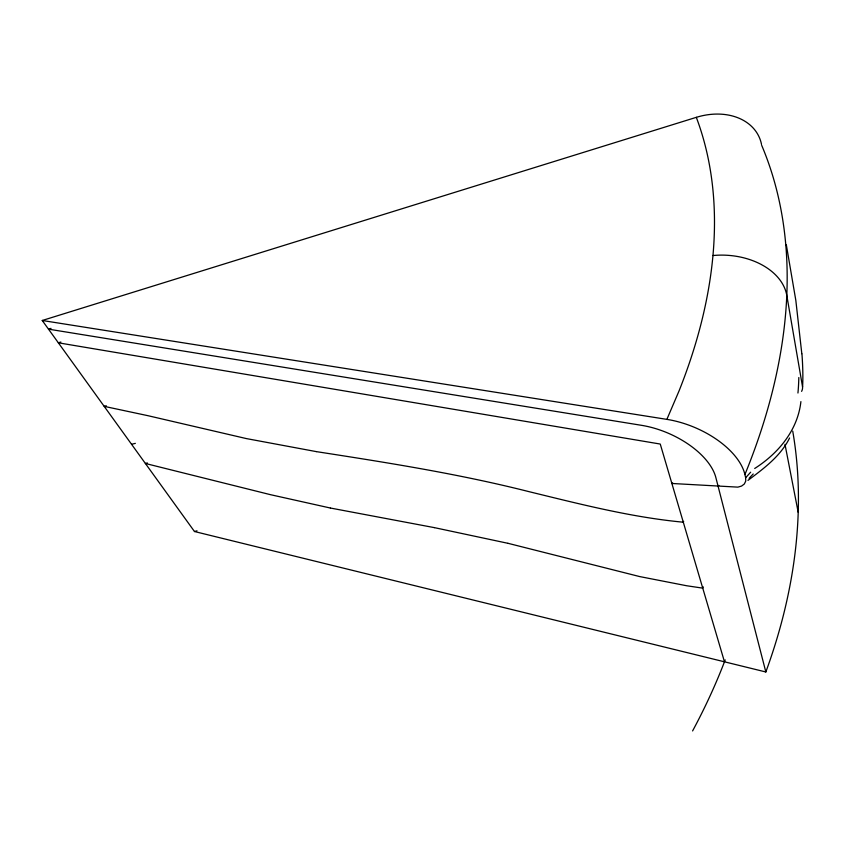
<?xml version="1.0" encoding="UTF-8"?>
<svg xmlns="http://www.w3.org/2000/svg" width="845" height="845" viewBox="0 0 845 845"><rect width="100%" height="100%" fill="white"/><g stroke="black" fill="none" stroke-linecap="round" stroke-linejoin="round"><path stroke-width="1.27" d="M800.902 401.607C797.743 430.306 778.308 453.416 754.691 468.489M703.241 586.884L702.744 588.141L686.626 585.743L639.739 576.586L507.972 543.303M683.647 521.344L683.299 522.199C639.496 518.08 596.528 508.12 553.866 497.737L528.917 491.632C459.004 473.897 387.665 462.69 316.463 451.642M42.25 320.487L666.874 419.373L679.01 391.024A721.862 423.06 -33.9 0 0 712.958 255.528A722.063 423.155 -33.9 0 0 696.312 117.339L42.25 320.487L194.477 531.516L765.834 671.976A626.779 444.808 -36.8 0 0 792.737 431.151M789.6 437.995C780.474 456.321 763.869 468.415 747.973 480.393M672.631 482.991L671.881 483.477L737.865 487.132L741.583 486.065L744.318 484.005L745.734 481.101L745.649 477.731L750.656 472.207M718.06 486.097L718.863 485.41M51.027 328.367L48.503 329.149L641.693 425.352A65.35 34.835 23.8 0 1 715.852 477.541L765.834 671.976M60.872 342.035L58.358 342.806L660.251 444.047L724.471 661.804M106.269 405.748L104.199 406.361L148.033 415.708L246.339 438.576L316.347 451.621M147.347 462.923L145.393 463.472L270.463 494.674L330.173 507.982M194.477 531.516L197.012 530.818M131.566 444.301L135.348 443.361M434.414 527.639L330.416 508.035M434.499 527.66L507.845 543.282M761.683 145.329A764.788 468.426 -34.5 0 1 786.79 295.38A764.926 468.489 -34.5 0 1 744.91 474.531L745.649 477.731M786.336 244.87L795.832 300.419L801.81 353.696M784.973 444.28L798.208 512.355M725.2 659.913A587.011 414.663 -36.6 0 1 692.594 730.936M666.874 419.373A69.079 37.286 23.1 0 1 744.91 474.531M696.322 117.339A58.389 44.31 -24 0 1 761.503 144.337M712.958 255.528A63.702 44.204 2.3 0 1 786.79 295.38L802.496 386.524A14.354 10.32 2.3 0 1 801.599 391.351M798.821 377.525A148.055 30.779 79.6 0 1 797.944 393.02M801.947 353.918A84.785 14.787 81.8 0 1 802.592 386.862M749.103 478.344A208.028 43.75 -69.3 0 1 753.212 473.971"/></g></svg>
